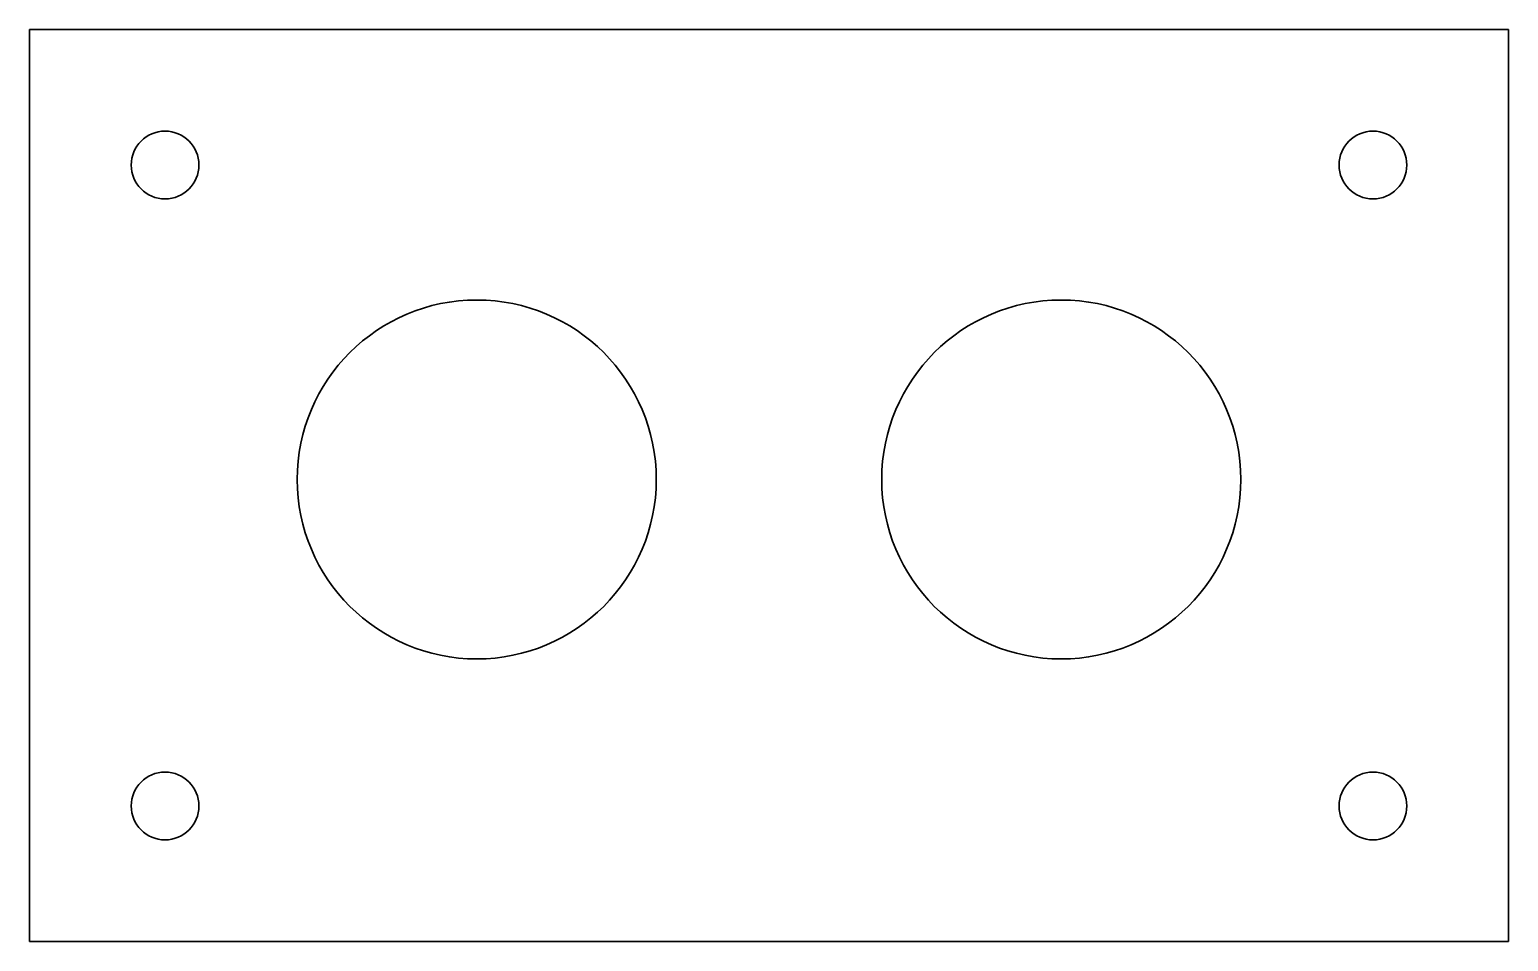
# Model space of a CAD drawing. Extents: x 43.9 to 109.3, y 148.9 to 189.3.
import ezdxf

# ---------------------------------------------------------------- set-up
doc = ezdxf.new("R2010")
doc.units = 0

msp = doc.modelspace()

# ---------------------------------------------------------------- linework, layer by layer
at = {"color": 7, "lineweight": 35}
for p, q in [((109.344299, 189.280212), (43.852295, 189.280212)), ((43.852295, 189.280212), (43.852295, 148.884216)), ((109.344299, 148.884216), (109.344299, 189.280212)), ((43.852295, 148.884216), (109.344299, 148.884216))]:
    msp.add_line(p, q, dxfattribs=at)
for centre, radius in [((49.852295, 183.280212), 1.5), ((103.344299, 183.280212), 1.5), ((63.656963, 169.349091), 7.9502), ((89.539566, 169.349091), 7.9502), ((49.852295, 154.884216), 1.5), ((103.344299, 154.884216), 1.5)]:
    msp.add_circle(centre, radius, dxfattribs=at)

doc.saveas('drawing.dxf')
